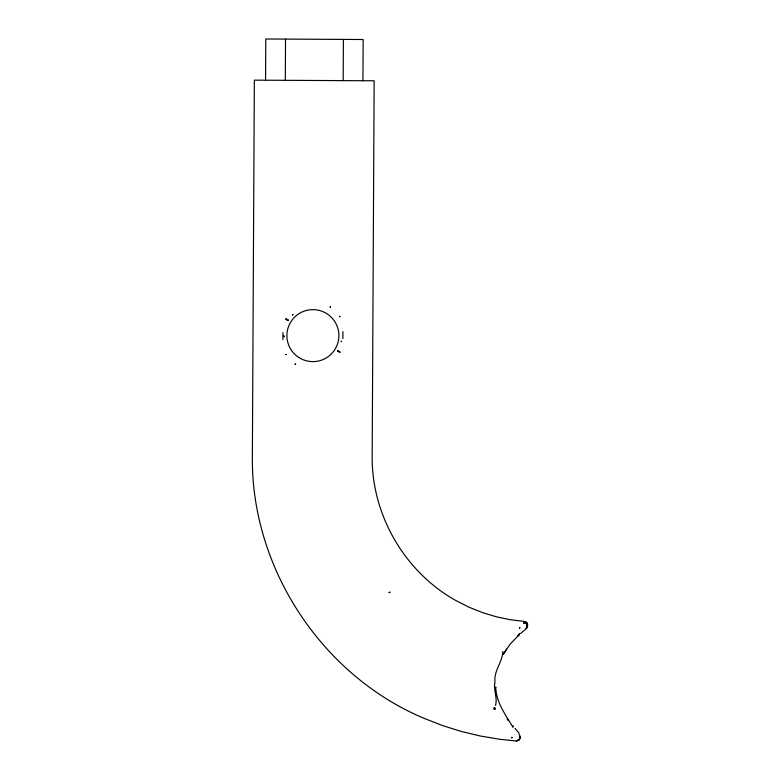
<?xml version="1.0" encoding="UTF-8"?>
<svg xmlns="http://www.w3.org/2000/svg" width="780" height="780" viewBox="0 0 780 780"><rect width="100%" height="100%" fill="white"/><g stroke="black" fill="none" stroke-linecap="round" stroke-linejoin="round"><path stroke-width="1.17" d="M265.561 80.213L265.775 39L363.158 39.507L362.934 80.73M282.916 339.583L282.945 332.68M285.314 80.32L285.529 39.107M343.18 80.623L343.405 39.41M342.869 338.559L342.907 331.656M495.534 705.393C497.738 697.768 493.165 689.793 494.969 681.974C493.72 670.81 502.447 662.015 502.915 651.505M286.494 318.893L286.572 319.771L285.782 319.293L286.075 318.63L286.192 319.537M339.319 352.355L339.241 351.478L340.031 351.956L339.739 352.609L339.631 351.702M527.631 625.248C525.028 631.381 529.688 623.649 525.934 622.108C522.249 620.861 526.568 621.738 527.173 623.425C528.001 624.897 527.602 626.876 526.334 627.968M495.807 687.433L495.748 687.092C495.973 702.234 505.937 715.406 512.928 727.175M513.065 726.882L512.713 725.673M288.113 319.878L287.937 320.59L287.284 320.2L287.586 319.566L287.752 320.482M337.701 351.37L337.886 350.659L337.516 351.263L337.964 350.707L338.237 351.683L338.062 350.766M526.822 627.764C529.825 625.238 522.434 621.27 525.154 622.547C527.855 623.532 527.972 627.89 525.661 628.856C528.976 626.74 526.607 622.167 523.916 622.294M287.527 320.346L287.869 319.732L287.284 320.2M338.286 350.902L337.945 351.507L338.54 351.049M502.934 653.367L502.915 654.186M504.231 652.918L510.052 644.241L519.441 634.52L517.871 635.885L518.349 635.466M503.441 654.235L506.493 649.165M526.558 628.124L525.661 628.856M524.979 629.752L520.533 633.575M507.166 719.062L508.004 720.262M518.875 734.399C518.7 733.532 523.322 739.187 516.321 741L499.775 739.274L480.46 736.037L461.409 731.484L442.728 725.634L424.31 718.429C321.292 675.304 250.594 567.187 252.369 455.52L254.348 80.155L374.156 80.788L372.177 456.144C371.485 514.78 404.693 572.052 455.93 600.571L468.936 607.172L482.469 612.612L496.421 616.824L510.705 619.788L524.014 621.367M524.179 621.524L525.389 621.816M524.16 621.484L524.794 621.621M512.723 726.463L512.831 725.995M515.063 728.423L519.188 733.307M507.439 718.867L508.258 719.969M526.412 622.45L527.417 623.99M520.143 737.139L519.5 739.499L516.321 741L519.1 739.966L520.084 736.515L520.211 737.139M512.011 737.324L511.904 737.831L512.011 737.324M337.457 350.922L337.457 350.922M341.348 341.231L341.182 341.864L341.386 341.289M295.63 364.026L295.113 364.367L295.63 364.026M330.457 306.725L330.184 307.223L330.457 306.725M523.565 622.82L524.043 623.132L523.565 622.82M519.675 627.451L519.753 628.124L519.675 627.451M292.919 314.545L292.432 314.896L292.919 314.545M494.715 707.772L495.349 708.913L494.715 707.772M389.912 592.166L389.093 592.654L389.912 592.166M519.509 633.818L518.3 634.93L519.509 633.818M286.367 354.559L285.792 354.569L286.367 354.559M339.895 316.368L339.456 316.69L339.895 316.368M283.871 335.907L283.93 336.697L283.871 335.907M494.003 708.113L494.218 709.312L494.003 708.113M298.847 357.494A25.994 25.994 0 0 0 338.871 336.863A25.994 25.994 0 0 0 301.002 312.517A25.994 25.994 0 0 0 298.847 357.494"/></g></svg>
